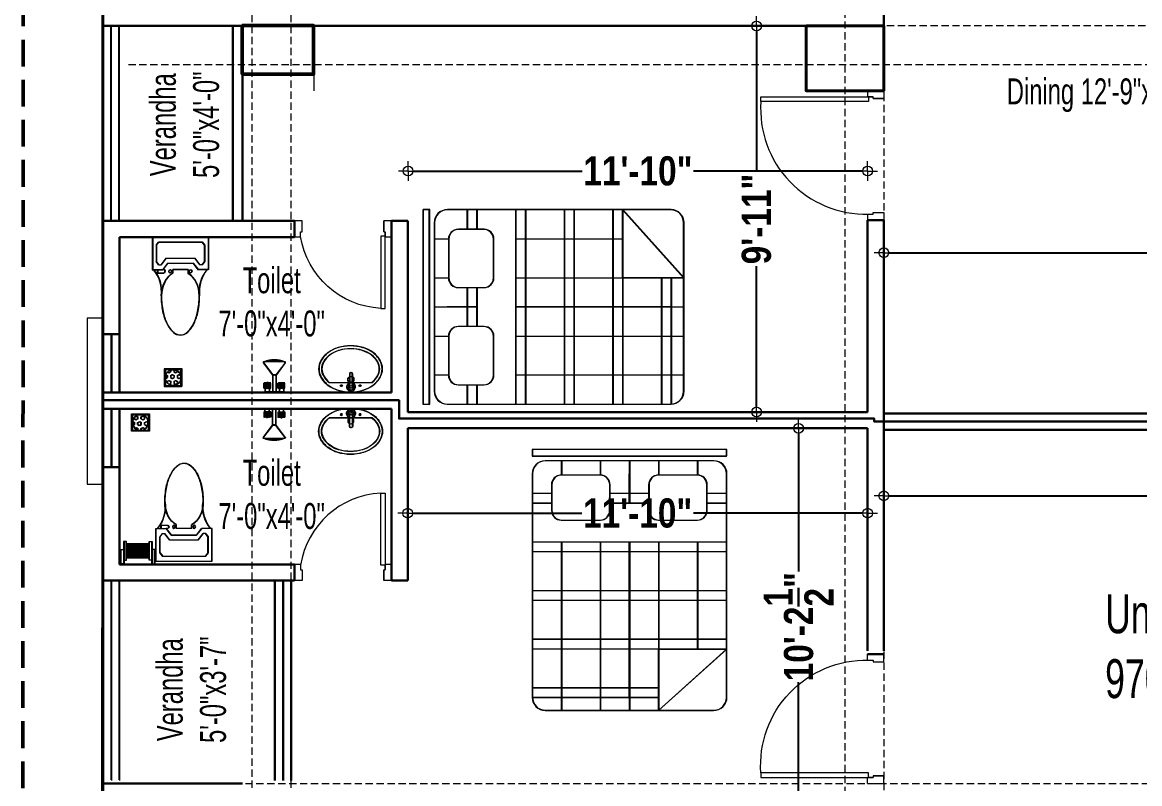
# Model space of a CAD drawing. Header units: inches. Extents: x 64086 to 138972, y -13497 to 16809.
# Drawn here: x 68330.4 to 68675.4, y -4538.7 to -4303.7 of the extents above; entities that cross this region are included whole.
import ezdxf

# ---------------------------------------------------------------- set-up
doc = ezdxf.new("R2010")
doc.units = ezdxf.units.IN
doc.header["$LTSCALE"] = 0.5
doc.header["$MEASUREMENT"] = 0
doc.header["$PDMODE"] = 2
doc.linetypes.add('DASHED', pattern=[0.75, 0.5, -0.25])
doc.layers.get('0').update_dxf_attribs({"lineweight": 13})
for name, color, linetype, lineweight in [('A-TOIL', 6, 'Continuous', 15), ('BEAM 2', 87, 'Continuous', 15), ('Boundary', 6, 'DASHED', 50), ('Center Line', 252, 'Continuous', 5), ('Column', 1, 'Continuous', 40), ('DIM', 5, 'Continuous', 13), ('DOOR', 30, 'Continuous', 20), ('e-tv+tel', 5, 'Continuous', 25), ('fur', 42, 'Continuous', 15), ('FURNITUER', 45, 'Continuous', 15), ('P-BASIN1', 6, 'Continuous', 15), ('P-COMMODE', 6, 'Continuous', 15), ('P-FLOOR-DRAIN', 4, 'Continuous', 15), ('P-SHOWER', 7, 'Continuous', 15), ('railing', 30, 'Continuous', 15), ('Raling', 35, 'Continuous', 20), ('Text-2', 7, 'Continuous', 18), ('WALL', 7, 'Continuous', 30), ('Wall_20', 253, 'Continuous', 20)]:
    doc.layers.add(name, color=color, linetype=linetype, lineweight=lineweight)
doc.layers.add('FURNITURE', color=157, linetype='Continuous')
doc.styles.get("Standard").update_dxf_attribs({"font": 'ARIALNB.TTF'})
doc.styles.add('STYLE1', font='ARIALN.TTF', dxfattribs={"width": 0.8})
doc.dimstyles.new('Column Dim', dxfattribs={"dimtxt": 9, "dimasz": 1.5, "dimexe": 13.25, "dimexo": 11, "dimgap": 1, "dimtad": 0, "dimdec": 1, "dimzin": 0, "dimdsep": 46, "dimlunit": 4, "dimtxsty": 'Standard', "dimblk": 'DIM', "dimcen": 0, "dimse1": 1, "dimse2": 1, "dimclrd": 5, "dimclre": 5, "dimclrt": 7, "dimadec": 0, "dimazin": 0, "dimtfac": 1, "dimtdec": 1, "dimtofl": 0, "dimtmove": 2, "dimatfit": 3, "dimldrblk": 'DIM', "dimfxl": 1, "dimtolj": 1, "dimtzin": 0, "dimarcsym": 0})
pattern_1 = [(225, (19362.28457, 30685.39488), (-0.0883883476, 0.0883883476), [])]

# ---------------------------------------------------------------- blocks, each defined once
blk = doc.blocks.new('door-3')
at = {"layer": 'railing'}
for p, q in [((98873.42, -21113.88), (98873.42, -21080.69)), ((98873.42, -21080.69), (98874.85, -21080.69)), ((98874.85, -21080.69), (98874.85, -21113.88)), ((98836.75, -21118.64), (98836.75, -21113.64)), ((98838.65, -21113.64), (98836.75, -21113.64)), ((98838.66, -21113.88), (98838.66, -21115.31)), ((98838.66, -21113.88), (98838.66, -21115.31)), ((98874.85, -21113.88), (98873.42, -21113.88)), ((98876.75, -21113.64), (98874.85, -21113.64)), ((98874.85, -21113.88), (98874.85, -21115.31)), ((98874.85, -21115.31), (98874.85, -21113.88)), ((98876.75, -21113.64), (98876.75, -21118.64)), ((98839.13, -21118.64), (98836.75, -21118.64)), ((98838.66, -21115.31), (98839.13, -21115.31)), ((98839.13, -21115.31), (98839.13, -21118.64)), ((98839.13, -21115.31), (98839.13, -21118.64)), ((98874.37, -21115.31), (98874.37, -21118.64)), ((98874.37, -21118.64), (98874.37, -21115.31)), ((98874.37, -21115.31), (98874.85, -21115.31)), ((98876.75, -21118.64), (98874.37, -21118.64))]:
    blk.add_line(p, q, dxfattribs=at)
blk.add_arc((98871.12, -21113.08), 32.47, 85.9343, 181.4162, dxfattribs=at)
blk = doc.blocks.new('toilet d')
at = {"layer": 'railing'}
for p, q in [((98951.72, -21113.88), (98951.72, -21091.64)), ((98951.72, -21091.64), (98953.15, -21091.64)), ((98953.15, -21091.64), (98953.15, -21113.88)), ((98925.06, -21118.64), (98925.06, -21113.64)), ((98927, -21113.64), (98925.06, -21113.64)), ((98926.96, -21113.88), (98926.96, -21115.31)), ((98926.96, -21113.88), (98926.96, -21115.31)), ((98953.15, -21113.88), (98951.72, -21113.88)), ((98955.06, -21113.64), (98953.15, -21113.64)), ((98953.15, -21113.88), (98953.15, -21115.31)), ((98953.15, -21115.31), (98953.15, -21113.88)), ((98955.06, -21113.64), (98955.06, -21118.64)), ((98927.44, -21118.64), (98925.06, -21118.64)), ((98926.96, -21115.31), (98927.44, -21115.31)), ((98927.44, -21115.31), (98927.44, -21118.64)), ((98927.44, -21115.31), (98927.44, -21118.64)), ((98952.68, -21115.31), (98952.68, -21118.64)), ((98952.68, -21118.64), (98952.68, -21115.31)), ((98952.68, -21115.31), (98953.15, -21115.31)), ((98955.06, -21118.64), (98952.68, -21118.64))]:
    blk.add_line(p, q, dxfattribs=at)
blk.add_arc((98953.17, -21118.15), 26.55, 93.112, 170.7406, dxfattribs=at)
blk = doc.blocks.new('p-basin11')
at = {"lineweight": 13}
for p, q in [((-0.49, 4.45), (-0.49, 0.85)), ((0.5, 0.86), (0.5, 4.45)), ((-7.44, 1.49), (7.15, 1.49))]:
    blk.add_line(p, q, dxfattribs=at)
for centre, radius in [((-3.35, 0.44), 0.298), ((-0.08, 2.58), 0.99), ((0, 0), 0.495), ((3.06, 0.44), 0.298)]:
    blk.add_circle(centre, radius, dxfattribs=at)
for centre, radius, start, end in [((-2.77, 4.78), 8.63, 126.0274, 150.3366), ((-1.18, 2.6), 11.33, 106.7647, 126.0274), ((-1.18, 2.6), 10.34, 106.7647, 126.0274), ((-1.18, 2.6), 10.34, 106.7647, 126.0274), ((-0.15, -0.85), 14.92, 90, 106.7647), ((-0.15, -0.85), 13.93, 90, 106.7647), ((-0.15, -0.85), 13.93, 90, 106.7647), ((-0.15, -0.85), 14.92, 73.2353, 90), ((-0.15, -0.85), 13.93, 73.2353, 90), ((-0.15, -0.85), 13.93, 73.2353, 90), ((0.89, 2.6), 10.34, 53.9726, 73.2353), ((0.89, 2.6), 10.34, 53.9726, 73.2353), ((0.89, 2.6), 11.33, 53.9726, 73.2353), ((2.48, 4.78), 8.63, 29.6634, 53.9726), ((-5.2, 6.16), 5.84, 150.3366, 180), ((-5.2, 6.16), 4.85, 150.3366, 180), ((-5.2, 6.16), 4.85, 150.3366, 180), ((-2.77, 4.78), 7.64, 126.0274, 150.3366), ((-2.77, 4.78), 7.64, 126.0274, 150.3366), ((2.48, 4.78), 7.64, 29.6634, 53.9726), ((4.9, 6.16), 4.85, 0, 29.6634), ((4.9, 6.16), 4.85, 360, 29.6634), ((4.9, 6.16), 5.84, 0, 29.6634), ((-5.2, 6.16), 5.84, 180, 209.6634), ((-5.2, 6.16), 4.85, 180, 209.6634), ((0, 4.45), 0.495, 0, 180), ((4.9, 6.16), 4.85, 330.3366, 0), ((4.9, 6.16), 5.84, 330.3366, 0), ((-2.77, 7.54), 8.63, 209.6634, 233.9726), ((-2.77, 7.54), 7.64, 209.6634, 232.3), ((-1.18, 9.72), 11.33, 233.9726, 253.2353), ((0, 0), 1.48, 109.6514, 70.3603), ((0, 0), 0.99, 120.3431, 59.7554), ((0.89, 9.72), 11.33, 286.7647, 306.0274), ((2.48, 7.54), 7.64, 307.7, 330.3366), ((2.48, 7.54), 8.63, 306.0274, 330.3366), ((-0.15, 13.16), 14.92, 253.2353, 270), ((-0.15, 13.16), 14.92, 270, 286.7647)]:
    blk.add_arc(centre, radius, start, end, dxfattribs=at)
blk = doc.blocks.new('pp-sh')
at = {"ltscale": 0.01}
h = blk.add_hatch(dxfattribs=at)
h.set_pattern_fill('ANSI31', color=256, style=0)
h.set_pattern_definition(pattern_1)
h.paths.add_polyline_path([(18743.58, 25839.35), (18749.1, 25839.35, 0.199471)])
h = blk.add_hatch(dxfattribs=at)
h.set_pattern_fill('ANSI31', color=256, style=0)
h.set_pattern_definition(pattern_1)
h.paths.add_polyline_path([(18745.89, 25835.65), (18746.8, 25835.65, -0.163612), (18746.84, 25835.78), (18745.84, 25835.78, -0.163612)])
for p, q in [((18743.4, 25839), (18745.84, 25835.78)), ((18749.1, 25839.35), (18743.58, 25839.35)), ((18749.28, 25839), (18746.84, 25835.78)), ((18746.84, 25835.78), (18745.84, 25835.78)), ((18746.8, 25835.65), (18745.89, 25835.65)), ((18745.89, 25835.65), (18745.89, 25831.13)), ((18746.8, 25835.65), (18746.8, 25831.13)), ((18745.28, 25833.51), (18743.51, 25833.51)), ((18743.51, 25832.08), (18743.51, 25833.51)), ((18745.28, 25832.08), (18743.51, 25832.08)), ((18743.8, 25832.04), (18743.8, 25831.13)), ((18748.88, 25831.13), (18743.8, 25831.13)), ((18743.95, 25832.08), (18743.95, 25833.51)), ((18744.54, 25833.62), (18744.26, 25833.62)), ((18744.26, 25833.59), (18744.26, 25833.62)), ((18744.4, 25833.59), (18744.4, 25833.62)), ((18744.4, 25832.08), (18744.4, 25833.51)), ((18744.54, 25833.59), (18744.54, 25833.62)), ((18744.84, 25832.08), (18744.84, 25833.51)), ((18744.99, 25832.04), (18744.99, 25831.13)), ((18745.28, 25832.08), (18745.28, 25833.51)), ((18746.8, 25831.13), (18745.89, 25831.13)), ((18747.4, 25832.08), (18747.4, 25833.51)), ((18747.4, 25833.51), (18749.17, 25833.51)), ((18747.4, 25832.08), (18749.17, 25832.08)), ((18747.69, 25832.04), (18747.69, 25831.13)), ((18747.84, 25832.08), (18747.84, 25833.51)), ((18748.15, 25833.59), (18748.15, 25833.62)), ((18748.15, 25833.62), (18748.42, 25833.62)), ((18748.29, 25833.59), (18748.29, 25833.62)), ((18748.29, 25832.08), (18748.29, 25833.51)), ((18748.42, 25833.59), (18748.42, 25833.62)), ((18748.73, 25832.08), (18748.73, 25833.51)), ((18748.88, 25832.04), (18748.88, 25831.13)), ((18749.17, 25832.08), (18749.17, 25833.51))]:
    blk.add_line(p, q, dxfattribs=at)
for centre, radius, start, end in [((18743.58, 25839.13), 0.222, 90, 216.0286), ((18746.34, 25832.71), 7.19, 67.4384, 112.5616), ((18749.1, 25839.13), 0.222, 323.9714, 90), ((18745.67, 25835.65), 0.222, 0, 37.1678), ((18747.02, 25835.65), 0.222, 142.8322, 180), ((18743.73, 25832.87), 0.68, 70.9882, 109.0118), ((18743.73, 25832.72), 0.68, 250.9882, 289.0118), ((18743.73, 25833.55), 0, 152.3346, 180), ((18744.4, 25832.37), 1.22, 68.7379, 111.2621), ((18744.18, 25832.87), 0.68, 70.9882, 109.0118), ((18744.18, 25832.72), 0.68, 250.9882, 289.0118), ((18744.62, 25832.87), 0.68, 70.9882, 109.0118), ((18744.62, 25832.72), 0.68, 250.9882, 289.0118), ((18745.06, 25832.87), 0.68, 70.9882, 109.0118), ((18745.06, 25832.72), 0.68, 250.9882, 289.0118), ((18747.62, 25832.87), 0.68, 70.9882, 109.0118), ((18747.62, 25832.72), 0.68, 250.9882, 289.0118), ((18748.29, 25832.37), 1.22, 68.7379, 111.2621), ((18748.06, 25832.87), 0.68, 70.9882, 109.0118), ((18748.06, 25832.72), 0.68, 250.9882, 289.0118), ((18748.51, 25832.87), 0.68, 70.9882, 109.0118), ((18748.51, 25832.72), 0.68, 250.9882, 289.0118), ((18748.95, 25832.87), 0.68, 70.9882, 109.0118), ((18748.95, 25832.72), 0.68, 250.9882, 289.0118), ((18748.95, 25833.55), 0, 0, 27.6654)]:
    blk.add_arc(centre, radius, start, end, dxfattribs=at)
blk = doc.blocks.new('*X21')
at = {"color": 0}
for p, q in [((348.86, 2156.4), (349.37, 2156.4)), ((349.22, 2157.49), (349.37, 2157.49)), ((349.37, 2156.4), (349.69, 2156.94)), ((349.69, 2156.94), (349.37, 2157.49)), ((350.31, 2158.03), (350.62, 2158.57)), ((350.62, 2157.49), (350.31, 2158.03)), ((350.31, 2155.86), (350.62, 2156.4)), ((350.62, 2158.57), (351.25, 2158.57)), ((350.62, 2157.49), (351.25, 2157.49)), ((350.62, 2156.4), (351.25, 2156.4)), ((351.56, 2158.03), (351.25, 2158.57)), ((351.25, 2157.49), (351.56, 2158.03)), ((351.56, 2155.86), (351.25, 2156.4)), ((352.19, 2156.94), (352.5, 2157.49)), ((352.5, 2156.4), (352.19, 2156.94)), ((352.5, 2157.49), (353.12, 2157.49)), ((352.5, 2156.4), (353.12, 2156.4)), ((353.12, 2156.4), (353.44, 2156.94)), ((353.44, 2156.94), (353.12, 2157.49)), ((349, 2155.32), (349.37, 2155.32)), ((349.69, 2154.78), (349.37, 2155.32)), ((349.51, 2154.48), (349.69, 2154.78)), ((350.62, 2155.32), (350.31, 2155.86)), ((350.41, 2153.86), (350.62, 2154.24)), ((350.62, 2155.32), (351.25, 2155.32)), ((350.62, 2154.24), (351.25, 2154.24)), ((351.25, 2155.32), (351.56, 2155.86)), ((351.56, 2153.7), (351.25, 2154.24)), ((351.56, 2153.69), (351.56, 2153.7)), ((352.19, 2154.78), (352.5, 2155.32)), ((352.5, 2154.24), (352.19, 2154.78)), ((352.5, 2155.32), (353.12, 2155.32)), ((352.5, 2154.24), (352.92, 2154.24)), ((353.43, 2154.79), (353.12, 2155.32))]:
    blk.add_line(p, q, dxfattribs=at)
blk = doc.blocks.new('P-FLOOR')
at = {"layer": 'P-FLOOR-DRAIN'}
for points in [[(-2.08, 5.48), (-2.08, 0.98), (2.42, 0.98), (2.42, 5.48)], [(-1.85, 5.25), (-1.85, 1.2), (2.2, 1.2), (2.2, 5.25)]]:
    blk.add_lwpolyline(points, close=True, dxfattribs=at)
blk.add_circle((0.17, 3.23), 2.02, dxfattribs=at)
at = {"layer": 'P-FLOOR-DRAIN', "xscale": 0.8, "yscale": 0.8, "zscale": 0.8, "rotation": 270}
blk.add_blockref('*X21', (-1724.74, 284.25), dxfattribs=at)
blk = doc.blocks.new('A$C3B0820DD')
at = {"layer": 'A-TOIL'}
for p, q in [((0, 26.47), (0, 17.65)), ((0, 26.47), (15.1, 26.47)), ((1.03, 24.26), (1.72, 25.14)), ((1.03, 24.26), (1.03, 19.85)), ((1.72, 25.14), (13.38, 25.14)), ((13.38, 25.14), (14.07, 24.26)), ((14.07, 24.26), (14.07, 19.85)), ((15.1, 26.47), (15.1, 17.65)), ((1.72, 18.97), (1.03, 19.85)), ((1.72, 18.97), (2.32, 18.97)), ((3.69, 20.73), (2.32, 18.97)), ((4.12, 19.41), (2.74, 17.65)), ((3.69, 20.73), (11.41, 20.73)), ((4.12, 19.41), (10.98, 19.41)), ((10.98, 19.41), (12.35, 17.65)), ((11.41, 20.73), (12.78, 18.97)), ((13.38, 18.97), (12.78, 18.97)), ((14.07, 19.85), (13.38, 18.97)), ((0, 17.65), (2.74, 17.65)), ((1.37, 17.65), (1.37, 16.76)), ((1.37, 16.76), (3.09, 16.76)), ((3.09, 17.65), (2.74, 17.65)), ((5.49, 17.65), (5.49, 16.65)), ((9.61, 17.65), (5.49, 17.65)), ((9.61, 17.65), (9.61, 16.65)), ((15.1, 17.65), (12.35, 17.65))]:
    blk.add_line(p, q, dxfattribs=at)
for centre, major_axis, start_param, end_param in [((-3.71, 11.66), (0, 7.94), 4.576272, 5.566047), ((7.55, 10.59), (0, 6.62), 0.411517, 1.570796), ((3.09, 17.2), (0, 0.441), 3.141593, 6.283185), ((4.8, 17.2), (0, 0.441), 4.712389, 10.995574), ((7.55, 10.59), (0, 6.62), -1.570796, -0.411517), ((10.29, 17.2), (0, 0.441), 4.712389, 10.995574), ((18.81, 11.66), (0, 7.94), 0.717138, 1.706913), ((15.53, 10.59), (0, 16.88), 1.570797, 1.824118), ((-0.44, 10.59), (0, 16.88), 4.459068, 4.712388), ((11.59, 9.28), (0, 11.65), 1.824118, 2.129396), ((3.5, 9.28), (0, 11.65), 4.153789, 4.459067), ((9.11, 7.28), (0, 7.88), 2.129396, 2.556312), ((5.99, 7.28), (0, 7.88), 3.726874, 4.153789), ((7.55, 4.25), (0, 4.25), 2.556313, 3.141592), ((7.55, 4.25), (0, 4.25), 3.141593, 3.726873)]:
    blk.add_ellipse(centre, major_axis=major_axis, ratio=0.777778, start_param=start_param, end_param=end_param, dxfattribs=at)
blk = doc.blocks.new('lilklkl')
at = {"color": 23}
for p, q in [((19201.27, -4998.29), (19141.27, -4998.29)), ((19141.27, -4998.29), (19141.27, -5000.29)), ((19201.27, -5000.29), (19201.27, -4998.29)), ((19141.27, -5000.29), (19201.27, -5000.29)), ((19167.27, -5001.79), (19145.27, -5001.79)), ((19197.27, -5001.79), (19162.27, -5001.79)), ((19171.27, -5001.79), (19171.27, -5014.9)), ((19141.27, -5005.79), (19141.27, -5074.79)), ((19171.27, -5014.9), (19171.27, -5005.79)), ((19201.27, -5074.79), (19201.27, -5005.79)), ((19171.27, -5074.79), (19171.27, -5026.9)), ((19171.27, -5026.9), (19171.27, -5078.79)), ((19145.27, -5078.79), (19175.27, -5078.79)), ((19175.27, -5078.79), (19197.27, -5078.79))]:
    blk.add_line(p, q, dxfattribs=at)
at = {"color": 33}
for p, q in [((19150.27, -5001.79), (19150.27, -5006.19)), ((19162.27, -5001.79), (19162.27, -5006.19)), ((19180.27, -5001.79), (19180.27, -5006.19)), ((19192.27, -5001.79), (19192.27, -5006.19)), ((19147.23, -5011.9), (19141.27, -5011.9)), ((19171.27, -5011.9), (19165.21, -5011.9)), ((19177.23, -5011.9), (19171.27, -5011.9)), ((19201.27, -5011.9), (19195.21, -5011.9)), ((19147.24, -5014.9), (19141.27, -5014.9)), ((19171.27, -5014.9), (19165.2, -5014.9)), ((19177.24, -5014.9), (19171.27, -5014.9)), ((19201.27, -5014.9), (19195.2, -5014.9)), ((19171.27, -5026.9), (19141.27, -5026.9)), ((19150.27, -5026.9), (19150.27, -5078.79)), ((19162.27, -5026.9), (19162.27, -5078.79)), ((19201.27, -5026.9), (19171.27, -5026.9)), ((19180.27, -5026.9), (19180.27, -5078.79)), ((19192.27, -5026.9), (19192.27, -5059.9)), ((19171.27, -5029.9), (19141.27, -5029.9)), ((19201.27, -5029.9), (19171.27, -5029.9)), ((19171.27, -5041.9), (19141.27, -5041.9)), ((19201.27, -5041.9), (19171.27, -5041.9)), ((19171.27, -5044.9), (19141.27, -5044.9)), ((19201.27, -5044.9), (19171.27, -5044.9)), ((19171.27, -5056.9), (19141.27, -5056.9)), ((19201.27, -5056.9), (19171.27, -5056.9)), ((19171.27, -5059.9), (19141.27, -5059.9)), ((19201.27, -5059.9), (19171.27, -5059.9)), ((19171.27, -5071.9), (19141.27, -5071.9)), ((19180.27, -5071.9), (19171.27, -5071.9)), ((19171.27, -5074.9), (19141.27, -5074.9)), ((19180.27, -5074.9), (19171.27, -5074.9))]:
    blk.add_line(p, q, dxfattribs=at)
at = {"color": 40}
for p, q in [((19162.21, -5006.19), (19150.23, -5006.19)), ((19192.21, -5006.19), (19180.23, -5006.19)), ((19147.23, -5009.2), (19147.24, -5017.1)), ((19165.2, -5017.09), (19165.21, -5009.2)), ((19177.23, -5009.2), (19177.24, -5017.1)), ((19195.2, -5017.09), (19195.21, -5009.2)), ((19150.24, -5020.09), (19162.2, -5020.09)), ((19180.24, -5020.09), (19192.2, -5020.09))]:
    blk.add_line(p, q, dxfattribs=at)
at = {"color": 23}
for centre, start, end in [((19145.27, -5005.79), 90, 180), ((19197.27, -5005.79), 0, 90), ((19145.27, -5074.79), 180, 270), ((19197.27, -5074.79), 270, 0)]:
    blk.add_arc(centre, 4, start, end, dxfattribs=at)
at = {"color": 40}
for centre, start, end in [((19150.23, -5009.19), 90, 180.1414), ((19162.21, -5009.19), 359.8975, 90), ((19180.23, -5009.19), 90, 180.1414), ((19192.21, -5009.19), 359.8975, 90), ((19150.24, -5017.09), 180.1414, 270), ((19162.2, -5017.09), 270, 359.8975), ((19180.24, -5017.09), 180.1414, 270), ((19192.2, -5017.09), 270, 359.8975)]:
    blk.add_arc(centre, 3, start, end, dxfattribs=at)
at = {"layer": 'DOOR'}
for p, q in [((19201.27, -5059.9), (19180.27, -5078.79)), ((19180.27, -5078.79), (19180.27, -5059.9)), ((19180.27, -5059.9), (19201.27, -5059.9))]:
    blk.add_line(p, q, dxfattribs=at)
blk = doc.blocks.new('A$C32C23EB6')
at = {"layer": 'fur'}
blk.add_blockref('lilklkl', (-19141.27, 5078.79), dxfattribs=at)
blk = doc.blocks.new('TISSUE-2')
at = {"color": 11}
for points in [[(-2.88, 0), (-3.49, 0), (-3.49, -2.95), (-2.88, -2.95)], [(2.88, 0), (3.49, 0), (3.49, -2.95), (2.88, -2.95)], [(-2.38, -4.57), (-2.88, -4.57), (-2.88, -0.73), (-2.38, -0.73)], [(2.38, -4.57), (2.88, -4.57), (2.88, -0.73), (2.38, -0.73)]]:
    blk.add_lwpolyline(points, close=True, dxfattribs=at)
mesh = blk.add_polymesh((2, 13), dxfattribs=at)
for k, corner in enumerate([(2.38, -4.08), (2.38, -3.99, 0.33), (2.38, -3.83, 0.63), (2.38, -3.6, 0.89), (2.38, -3.32, 1.08), (2.38, -3, 1.2), (2.38, -2.65, 1.25), (2.38, -2.31, 1.2), (2.38, -1.99, 1.08), (2.38, -1.71, 0.89), (2.38, -1.48, 0.63), (2.38, -1.32, 0.33), (2.38, -1.23), (-2.38, -4.08), (-2.38, -3.99, 0.33), (-2.38, -3.83, 0.63), (-2.38, -3.6, 0.89), (-2.38, -3.32, 1.08), (-2.38, -3, 1.2), (-2.38, -2.65, 1.25), (-2.38, -2.31, 1.2), (-2.38, -1.99, 1.08), (-2.38, -1.71, 0.89), (-2.38, -1.48, 0.63), (-2.38, -1.32, 0.33), (-2.38, -1.23)]):
    mesh.set_mesh_vertex(divmod(k, 13), corner)
blk = doc.blocks.new('DIM')
at = {"layer": 'DIM'}
for q in [(-2, 0), (0, 2), (0, -2), (2, 0)]:
    blk.add_line((0, 0), q, dxfattribs=at)
blk.add_circle((0, 0), 1, dxfattribs=at)
blk = doc.blocks.new('*D515')
at = {"layer": 'Defpoints', "color": 0, "lineweight": 30, "ltscale": 15, "transparency": 16777216}
for p in [(68449.42, -4437.82), (68591.42, -4437.82), (68591.42, -4455.23)]:
    blk.add_point(p, dxfattribs=at)
at = {"layer": 'FURNITUER', "color": 5, "lineweight": -2, "ltscale": 15, "transparency": 16777216}
for p, q in [((68450.92, -4455.23), (68503.23, -4455.23)), ((68589.92, -4455.23), (68537.61, -4455.23))]:
    blk.add_line(p, q, dxfattribs=at)
at = {"layer": 'FURNITUER', "color": 5, "lineweight": -2, "ltscale": 15, "transparency": 16777216, "xscale": 1.5, "yscale": 1.5, "zscale": 1.5, "rotation": 180}
blk.add_blockref('DIM', (68449.42, -4455.23), dxfattribs=at)
at = {"layer": 'FURNITUER', "color": 5, "lineweight": -2, "ltscale": 15, "transparency": 16777216, "xscale": 1.5, "yscale": 1.5, "zscale": 1.5}
blk.add_blockref('DIM', (68591.42, -4455.23), dxfattribs=at)
at = {"layer": 'FURNITUER', "color": 7, "lineweight": 30, "ltscale": 15, "transparency": 16777216, "insert": (68520.42, -4455.23), "char_height": 9, "attachment_point": 5}
blk.add_mtext('\\A1;11\'-10"', dxfattribs=at)
blk = doc.blocks.new('*D517')
at = {"layer": 'Defpoints', "color": 0, "lineweight": 30, "ltscale": 15, "transparency": 16777216}
for p in [(68596.42, -4438.27), (68863.41, -4438.27), (68863.41, -4449.88)]:
    blk.add_point(p, dxfattribs=at)
at = {"layer": 'FURNITUER', "color": 5, "lineweight": -2, "ltscale": 15, "transparency": 16777216}
for p, q in [((68597.92, -4449.88), (68715.31, -4449.88)), ((68861.91, -4449.88), (68744.51, -4449.88))]:
    blk.add_line(p, q, dxfattribs=at)
at = {"layer": 'FURNITUER', "color": 5, "lineweight": -2, "ltscale": 15, "transparency": 16777216, "xscale": 1.5, "yscale": 1.5, "zscale": 1.5, "rotation": 180}
blk.add_blockref('DIM', (68596.42, -4449.88), dxfattribs=at)
at = {"layer": 'FURNITUER', "color": 5, "lineweight": -2, "ltscale": 15, "transparency": 16777216, "xscale": 1.5, "yscale": 1.5, "zscale": 1.5}
blk.add_blockref('DIM', (68863.41, -4449.88), dxfattribs=at)
at = {"layer": 'FURNITUER', "color": 7, "lineweight": 30, "ltscale": 15, "transparency": 16777216, "insert": (68729.91, -4449.88), "char_height": 9, "attachment_point": 5}
blk.add_mtext('\\A1;22\'-3"', dxfattribs=at)
blk = doc.blocks.new('*D521')
at = {"layer": 'Defpoints', "color": 0, "lineweight": 30, "ltscale": 15, "transparency": 16777216}
for p in [(68557.12, -4304.84), (68557.12, -4424.02), (68557.12, -4424.02)]:
    blk.add_point(p, dxfattribs=at)
at = {"layer": 'FURNITUER', "color": 5, "lineweight": -2, "ltscale": 15, "transparency": 16777216}
for p, q in [((68557.12, -4306.34), (68557.12, -4349.86)), ((68557.12, -4422.52), (68557.12, -4379))]:
    blk.add_line(p, q, dxfattribs=at)
at = {"layer": 'FURNITUER', "color": 5, "lineweight": -2, "ltscale": 15, "transparency": 16777216, "xscale": 1.5, "yscale": 1.5, "zscale": 1.5}
for p, rotation in [((68557.12, -4304.84), 90), ((68557.12, -4424.02), 270)]:
    blk.add_blockref('DIM', p, dxfattribs=dict(at, rotation=rotation))
at = {"layer": 'FURNITUER', "color": 7, "lineweight": 30, "ltscale": 15, "transparency": 16777216, "insert": (68557.12, -4364.43), "char_height": 9, "attachment_point": 5, "rotation": 90}
blk.add_mtext('\\A1;9\'-11"', dxfattribs=at)
blk = doc.blocks.new('*D522')
at = {"layer": 'Defpoints', "color": 0, "lineweight": 30, "ltscale": 15, "transparency": 16777216}
for p in [(68591.42, -4349.63), (68449.55, -4370.99), (68591.42, -4370.99)]:
    blk.add_point(p, dxfattribs=at)
at = {"layer": 'FURNITUER', "color": 5, "lineweight": -2, "ltscale": 15, "transparency": 16777216}
for p, q in [((68451.05, -4349.63), (68503.3, -4349.63)), ((68589.92, -4349.63), (68537.67, -4349.63))]:
    blk.add_line(p, q, dxfattribs=at)
at = {"layer": 'FURNITUER', "color": 5, "lineweight": -2, "ltscale": 15, "transparency": 16777216, "xscale": 1.5, "yscale": 1.5, "zscale": 1.5, "rotation": 180}
blk.add_blockref('DIM', (68449.55, -4349.63), dxfattribs=at)
at = {"layer": 'FURNITUER', "color": 5, "lineweight": -2, "ltscale": 15, "transparency": 16777216, "xscale": 1.5, "yscale": 1.5, "zscale": 1.5}
blk.add_blockref('DIM', (68591.42, -4349.63), dxfattribs=at)
at = {"layer": 'FURNITUER', "color": 7, "lineweight": 30, "ltscale": 15, "transparency": 16777216, "insert": (68520.49, -4349.63), "char_height": 9, "attachment_point": 5}
blk.add_mtext('\\A1;11\'-10"', dxfattribs=at)
blk = doc.blocks.new('*D545')
at = {"layer": 'Defpoints', "color": 0, "lineweight": 30, "ltscale": 15, "transparency": 16777216}
for p in [(68571.81, -4429.02), (68570.09, -4551.54), (68571.81, -4551.54)]:
    blk.add_point(p, dxfattribs=at)
at = {"layer": 'FURNITUER', "color": 5, "lineweight": -2, "ltscale": 15, "transparency": 16777216}
for p, q in [((68570.09, -4430.52), (68570.09, -4473.23)), ((68570.09, -4550.04), (68570.09, -4507.34))]:
    blk.add_line(p, q, dxfattribs=at)
at = {"layer": 'FURNITUER', "color": 5, "lineweight": -2, "ltscale": 15, "transparency": 16777216, "xscale": 1.5, "yscale": 1.5, "zscale": 1.5}
for p, rotation in [((68570.09, -4429.02), 90), ((68570.09, -4551.54), 270)]:
    blk.add_blockref('DIM', p, dxfattribs=dict(at, rotation=rotation))
at = {"layer": 'FURNITUER', "color": 7, "lineweight": 30, "ltscale": 15, "transparency": 16777216, "insert": (68570.09, -4490.28), "char_height": 9, "attachment_point": 5, "rotation": 90}
blk.add_mtext('\\A1;10\'-2{\\H1x;\\S1/2;}"', dxfattribs=at)
blk = doc.blocks.new('*D546')
at = {"layer": 'Defpoints', "color": 0, "lineweight": 30, "ltscale": 15, "transparency": 16777216}
for p in [(68947.17, -4374.85), (68596.42, -4390.6), (68947.17, -4390.6)]:
    blk.add_point(p, dxfattribs=at)
at = {"layer": 'FURNITUER', "color": 5, "lineweight": -2, "ltscale": 15, "transparency": 16777216}
for p, q in [((68597.92, -4374.85), (68754.46, -4374.85)), ((68945.67, -4374.85), (68789.12, -4374.85))]:
    blk.add_line(p, q, dxfattribs=at)
at = {"layer": 'FURNITUER', "color": 5, "lineweight": -2, "ltscale": 15, "transparency": 16777216, "xscale": 1.5, "yscale": 1.5, "zscale": 1.5, "rotation": 180}
blk.add_blockref('DIM', (68596.42, -4374.85), dxfattribs=at)
at = {"layer": 'FURNITUER', "color": 5, "lineweight": -2, "ltscale": 15, "transparency": 16777216, "xscale": 1.5, "yscale": 1.5, "zscale": 1.5}
blk.add_blockref('DIM', (68947.17, -4374.85), dxfattribs=at)
at = {"layer": 'FURNITUER', "color": 7, "lineweight": 30, "ltscale": 15, "transparency": 16777216, "insert": (68771.79, -4374.85), "char_height": 9, "attachment_point": 5}
blk.add_mtext('\\A1;29\'-2{\\H1x;\\S1/2;}"', dxfattribs=at)

msp = doc.modelspace()

# ---------------------------------------------------------------- linework, layer by layer
at = {"layer": 'BEAM 2', "linetype": 'DASHED', "ltscale": 9}
for p, q in [((68584.42, -4161.68), (68584.42, -4681.7)), ((68401.42, -4681.7), (68401.42, -4180.69)), ((68413.42, -4681.7), (68413.42, -4180.69)), ((68596.42, -4180.69), (68596.42, -4600.52)), ((68926.96, -4304.83), (68355.42, -4304.83)), ((69428.56, -4316.83), (68362.56, -4316.83)), ((68355.42, -4538.7), (69530.42, -4538.7))]:
    msp.add_line(p, q, dxfattribs=at)
at = {"layer": 'Boundary', "color": 1, "ltscale": 33}
msp.add_lwpolyline([(69530.85, -4120.63), (69674.44, -4725.62), (68330.44, -4725.71), (68330.85, -4121.71), (69530.85, -4120.63)], dxfattribs=at)
at = {"layer": 'Center Line', "linetype": 'ByBlock', "ltscale": 3}
msp.add_line((68420.42, -4319.84), (68420.42, -4324.84), dxfattribs=at)
at = {"layer": 'Column'}
for points in [[(68398.42, -4304.84), (68398.42, -4319.84), (68420.42, -4319.84), (68420.42, -4304.84)], [(68398.42, -4304.84), (68398.42, -4319.84), (68420.42, -4319.84), (68420.42, -4304.84)], [(68596.42, -4324.84), (68596.42, -4304.84), (68572.42, -4304.84), (68572.42, -4324.84)], [(68596.42, -4324.84), (68596.42, -4304.84), (68572.42, -4304.84), (68572.42, -4324.84)]]:
    msp.add_lwpolyline(points, close=True, dxfattribs=at)
at = {"layer": 'e-tv+tel', "lineweight": 30}
for p, q in [((68395.42, -4365.02), (68395.42, -4304.84)), ((68398.42, -4365.02), (68398.42, -4304.84)), ((68355.42, -4418.02), (68355.42, -4400.02)), ((68357.92, -4400.02), (68357.92, -4418.02)), ((68360.42, -4400.02), (68360.42, -4418.02)), ((68355.42, -4441.02), (68355.42, -4423.02)), ((68357.92, -4441.02), (68357.92, -4423.02)), ((68360.42, -4441.02), (68360.42, -4423.02)), ((68408.42, -4476.02), (68408.42, -4537.71)), ((68410.92, -4476.02), (68410.92, -4537.71)), ((68413.42, -4476.02), (68413.42, -4537.71))]:
    msp.add_line(p, q, dxfattribs=at)
at = {"layer": 'FURNITUER', "lineweight": 30, "ltscale": 15}
for points in [[(68355.22, -4175.51), (68855.57, -4175.52), (68855.57, -4306.92), (68949.17, -4306.92), (68949.17, -4472.89), (68865.4, -4472.89), (68865.4, -4426.95), (68593.45, -4426.95), (68593.45, -4426.05), (68446.75, -4426.05), (68446.75, -4420.37), (68355.22, -4420.35), (68355.24, -4175.51)], [(68355.19, -4420.35), (68446.75, -4420.37), (68446.75, -4426.05), (68593.45, -4426.05), (68593.45, -4426.95), (68596.22, -4426.95), (68865.4, -4426.95), (68865.4, -4472.89), (68868.2, -4472.89), (68868, -4701.33), (68355.01, -4701.33), (68355.22, -4420.35)]]:
    msp.add_lwpolyline(points, dxfattribs=at)
at = {"layer": 'P-BASIN1', "lineweight": 40}
for points in [[(68398.22, -4304.67), (68398.22, -4319.67), (68420.22, -4319.67), (68420.22, -4304.67)], [(68398.36, -4304.63), (68398.36, -4319.63), (68420.36, -4319.63), (68420.36, -4304.63)]]:
    msp.add_lwpolyline(points, close=True, dxfattribs=at)
at = {"layer": 'Raling'}
for p, q in [((68355.22, -4363.35), (68355.22, -4304.67)), ((68355.36, -4363.32), (68355.36, -4304.63)), ((68355.42, -4363.52), (68355.42, -4304.84)), ((68357.72, -4364.85), (68357.72, -4304.67)), ((68357.86, -4364.82), (68357.86, -4304.63)), ((68357.92, -4365.02), (68357.92, -4304.84)), ((68360.22, -4364.85), (68360.22, -4304.67)), ((68360.36, -4364.82), (68360.36, -4304.63)), ((68360.42, -4365.02), (68360.42, -4304.84)), ((68355.22, -4475.85), (68355.22, -4537.54)), ((68355.36, -4475.82), (68355.36, -4537.5)), ((68355.42, -4476.02), (68355.42, -4537.71)), ((68357.72, -4475.85), (68357.72, -4537.54)), ((68357.86, -4475.82), (68357.86, -4537.5)), ((68357.92, -4476.02), (68357.92, -4537.71)), ((68360.22, -4475.85), (68360.22, -4537.54)), ((68360.36, -4475.82), (68360.36, -4537.5)), ((68360.42, -4476.02), (68360.42, -4537.71)), ((68357.72, -4537.04), (68357.72, -4537.54)), ((68357.86, -4537), (68357.86, -4537.5)), ((68357.92, -4537.21), (68357.92, -4537.71)), ((68360.22, -4537.04), (68360.22, -4537.54)), ((68360.36, -4537), (68360.36, -4537.5)), ((68360.42, -4537.21), (68360.42, -4537.71))]:
    msp.add_line(p, q, dxfattribs=at)
at = {"layer": 'WALL', "color": 0, "ltscale": 3}
for p, q in [((68355.42, -4304.84), (68355.42, -4299.84)), ((68596.42, -4304.84), (68596.42, -4299.84)), ((68398.42, -4304.84), (68355.42, -4304.84)), ((68413.42, -4304.84), (68596.42, -4304.84)), ((68355.42, -4400.02), (68355.42, -4365.02)), ((68414.42, -4365.02), (68355.42, -4365.02)), ((68414.42, -4370.02), (68414.42, -4365.02)), ((68449.42, -4365.02), (68444.42, -4365.02)), ((68444.42, -4370.02), (68444.42, -4365.02)), ((68449.42, -4424.02), (68449.42, -4365.02)), ((68591.42, -4364.84), (68591.42, -4424.02)), ((68591.42, -4364.84), (68596.42, -4364.84)), ((68596.42, -4364.84), (68596.42, -4419.02)), ((68360.42, -4400.02), (68360.42, -4370.02)), ((68414.42, -4370.02), (68360.42, -4370.02)), ((68444.42, -4418.02), (68444.42, -4370.02)), ((68360.42, -4400.02), (68355.42, -4400.02)), ((68355.42, -4418.02), (68355.42, -4423.02)), ((68360.42, -4418.02), (68355.42, -4418.02)), ((68444.42, -4418.02), (68360.42, -4418.02)), ((68596.42, -4419.02), (68596.42, -4497.71)), ((68360.42, -4423.02), (68355.42, -4423.02)), ((68444.42, -4423.02), (68360.42, -4423.02)), ((68444.42, -4423.02), (68444.42, -4471.02)), ((68591.42, -4424.02), (68449.42, -4424.02)), ((68868.41, -4424.48), (68596.42, -4424.48)), ((68449.42, -4429.02), (68449.42, -4476.02)), ((68591.42, -4429.02), (68449.42, -4429.02)), ((68591.42, -4429.02), (68591.42, -4497.71)), ((68863.41, -4429.48), (68596.42, -4429.48)), ((68355.42, -4441.02), (68355.42, -4471.02)), ((68360.42, -4441.02), (68355.42, -4441.02)), ((68360.42, -4441.02), (68360.42, -4471.02)), ((68355.42, -4476.02), (68355.42, -4469.52)), ((68414.42, -4471.02), (68360.42, -4471.02)), ((68414.42, -4471.02), (68414.42, -4476.02)), ((68444.42, -4471.02), (68444.42, -4476.02)), ((68414.42, -4476.02), (68355.42, -4476.02)), ((68449.42, -4476.02), (68444.42, -4476.02)), ((68591.42, -4498.71), (68596.42, -4498.71)), ((68398.42, -4538.71), (68355.42, -4538.71))]:
    msp.add_line(p, q, dxfattribs=at)
at = {"layer": 'WALL', "lineweight": 30, "ltscale": 15}
msp.add_lwpolyline([(68355.42, -4175.68), (69457.22, -4175.68), (69457.22, -4422.17), (69508.58, -4422.17), (69520.64, -4518.69), (69525.43, -4518.71), (69525.36, -4607.5), (69542.42, -4607.5), (69542.42, -4701.71), (68355.42, -4701.71), (68355.42, -4175.68)], dxfattribs=at)
at = {"layer": 'Wall_20'}
msp.add_lwpolyline([(68355.42, -4400.02), (68355.42, -4395.02), (68350.42, -4395.02), (68350.42, -4441.24), (68350.42, -4446.24), (68355.42, -4446.24)], dxfattribs=at)

# ---------------------------------------------------------------- block references
at = {"layer": 'fur', "ltscale": 2, "xscale": 1.496879999991506, "yscale": 1.496879999991506, "zscale": 1.496880000004208, "rotation": 180}
for p in [(68366.03, -4470.85), (68366.18, -4470.82)]:
    msp.add_blockref('TISSUE-2', p, dxfattribs=at)
at = {"layer": 'FURNITURE', "rotation": 90}
for p in [(68534.59, -4421.58), (68534.74, -4421.55)]:
    msp.add_blockref('A$C32C23EB6', p, dxfattribs=at)
at = {"layer": 'FURNITURE'}
for p in [(68487.84, -4516.09), (68487.98, -4516.05)]:
    msp.add_blockref('A$C32C23EB6', p, dxfattribs=at)
at = {"layer": 'P-BASIN1', "xscale": 0.9000000000232831, "yscale": 0.8999999999941792, "zscale": 0.8999999999999773}
for p in [(68431.85, -4416.27), (68431.99, -4416.23)]:
    msp.add_blockref('p-basin11', p, dxfattribs=at)
at = {"layer": 'P-BASIN1', "xscale": -0.9000000000232831, "yscale": 0.8999999999941792, "zscale": 0.8999999999999773, "rotation": 180}
for p in [(68431.85, -4424.44), (68431.99, -4424.4)]:
    msp.add_blockref('p-basin11', p, dxfattribs=at)
at = {"layer": 'P-COMMODE', "xscale": 1.142307692440227, "yscale": 1.142307692265604, "zscale": 1.142307692307668}
for p in [(68370.54, -4400.25), (68370.68, -4400.22)]:
    msp.add_blockref('A$C3B0820DD', p, dxfattribs=at)
at = {"layer": 'P-COMMODE', "xscale": -1.142307692440227, "yscale": 1.142307692265604, "zscale": 1.142307692307668, "rotation": 180}
for p in [(68371.67, -4439.82), (68371.81, -4439.79)]:
    msp.add_blockref('A$C3B0820DD', p, dxfattribs=at)
at = {"layer": 'P-FLOOR-DRAIN', "linetype": 'Continuous', "xscale": 1.199999999953434, "yscale": 1.199999999982538, "zscale": 1.200000000000045}
for p in [(68376.72, -4417.27), (68376.86, -4417.23)]:
    msp.add_blockref('P-FLOOR', p, dxfattribs=at)
at = {"layer": 'P-FLOOR-DRAIN', "linetype": 'Continuous', "xscale": -1.199999999953434, "yscale": 1.199999999982538, "zscale": 1.200000000000045, "rotation": 180}
for p in [(68366.62, -4423.39), (68366.76, -4423.36)]:
    msp.add_blockref('P-FLOOR', p, dxfattribs=at)
at = {"layer": 'P-SHOWER', "xscale": 1.125, "yscale": 1.125, "zscale": 1.125}
for p in [(47318.54, -33477.78, -703.04), (47318.68, -33477.75, -703.04)]:
    msp.add_blockref('pp-sh', p, dxfattribs=at)
at = {"layer": 'P-SHOWER', "xscale": -1.125, "yscale": 1.125, "zscale": 1.125, "rotation": 180}
for p in [(47318.54, 24637.07, -703.04), (47318.68, 24637.11, -703.04)]:
    msp.add_blockref('pp-sh', p, dxfattribs=at)
at = {"layer": 'railing', "rotation": 90}
msp.add_blockref('door-3', (47477.78, -103201.59), dxfattribs=at)
at = {"layer": 'railing', "xscale": -1}
for name, p, rotation in [('toilet d', (-30510.64, -25483.66), 180), ('door-3', (47477.78, 94338.04), 90)]:
    msp.add_blockref(name, p, dxfattribs=dict(at, rotation=rotation))
at = {"layer": 'railing'}
msp.add_blockref('toilet d', (-30510.64, 16642.62), dxfattribs=at)

# ---------------------------------------------------------------- texts
at = {"layer": 'Text-2', "char_height": 8, "width": 52.7533, "attachment_point": 8, "rotation": 90, "style": 'STYLE1'}
for s, insert in [('Verandha\\P5\'-0"x4\'-0"', (68391.28, -4335.33)), ('Verandha\\P5\'-0"x3\'-7"', (68393.42, -4509.71))]:
    msp.add_mtext(s, dxfattribs=dict(at, insert=insert))
at = {"layer": 'Text-2', "style": 'STYLE1'}
for s, insert, char_height, width, attachment_point in [('Dining 12\'-9"x9\'-7"', (68664.28, -4331.45), 8, 70.1704, 8), ('Toilet\\P7\'-0"x4\'-0"', (68407.42, -4379.34), 8, 52.7533, 2), ('Toilet\\P7\'-0"x4\'-0"', (68407.42, -4460.21), 8, 52.7533, 8), ('Unit=A\\P970 SFT', (68664.75, -4480.29), 12, 54.8719, 1)]:
    msp.add_mtext(s, dxfattribs=dict(at, insert=insert, char_height=char_height, width=width, attachment_point=attachment_point))

# ---------------------------------------------------------------- dimensions: what is measured, and where the dimension line sits
at = {"layer": 'FURNITUER', "lineweight": 30, "ltscale": 15}
for base, p1, p2, picture, middle in [((68557.12, -4424.02), (68557.12, -4304.84), (68557.12, -4424.02), '*D521', (68557.12, -4364.43)), ((68570.09, -4551.54), (68571.81, -4429.02), (68571.81, -4551.54), '*D545', (68570.09, -4490.28))]:
    dim = msp.add_linear_dim(base=base, p1=p1, p2=p2, angle=90, dimstyle='Column Dim', override={"dimfxl": 4}, dxfattribs=at)
    dim.commit()
    dim.dimension.update_dxf_attribs({"geometry": picture, "text_midpoint": middle})
for base, p1, p2, picture, middle in [((68591.42, -4349.63), (68449.55, -4370.99), (68591.42, -4370.99), '*D522', (68520.49, -4349.63)), ((68947.165, -4374.8522), (68596.4183, -4390.6027), (68947.165, -4390.6027), '*D546', (68771.7917, -4374.8522)), ((68591.42, -4455.23), (68449.42, -4437.82), (68591.42, -4437.82), '*D515', (68520.42, -4455.23)), ((68863.41, -4449.88), (68596.42, -4438.27), (68863.41, -4438.27), '*D517', (68729.91, -4449.88))]:
    dim = msp.add_linear_dim(base=base, p1=p1, p2=p2, dimstyle='Column Dim', override={"dimfxl": 4}, dxfattribs=at)
    dim.commit()
    dim.dimension.update_dxf_attribs({"geometry": picture, "text_midpoint": middle})

doc.saveas('drawing.dxf')
